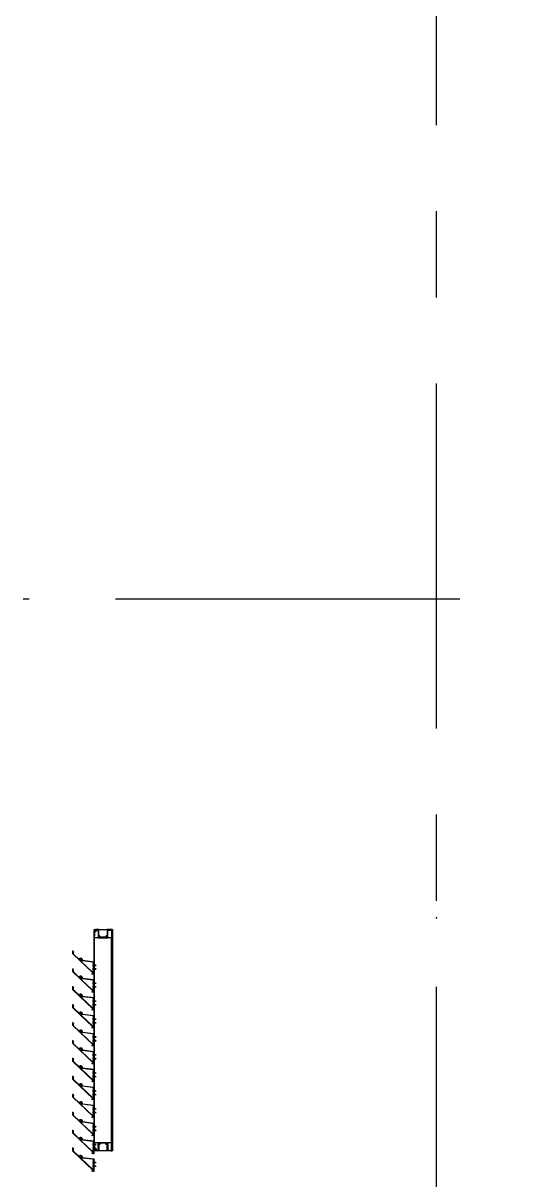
# Model space of a CAD drawing. Header units: millimetres. Extents: x 652937 to 1670132, y 1473552 to 2851037.
# Drawn here: x 752758 to 754557, y 1539965 to 1544159 of the extents above; entities that cross this region are included whole.
import ezdxf
from ezdxf.enums import TextEntityAlignment as Align

# ---------------------------------------------------------------- set-up
doc = ezdxf.new("R2010")
doc.units = ezdxf.units.MM
doc.linetypes.add('CENTER', pattern=[50.8, 31.75, -6.35, 6.35, -6.35])
doc.linetypes.add('TA_GL_005.00000', pattern=[13.75, 5, -1.25, 1.25, -1.25, 5])
for name, color, linetype in [('000 - 0_SYM_DWG_GRID-BUBBLE_MAIN_COLOR_1', 3, 'Continuous'), ('000 - 0_SYM_DWG_GRIDLINE_MAIN_COLOR_251', 251, 'Continuous'), ('010 - ASPG_ACCESSORIES_MAIN_COLOR_1', 1, 'Continuous'), ('010 - ASPG_EXTR_MAIN_COLOR_2', 2, 'Continuous'), ('010 - ASPG_FRAMING_CUT_COLOR_4', 4, 'Continuous'), ('010 - ASPG_FRAMING_HATCH_', 251, 'Continuous'), ('010 - ASPG_FRAMING_MAIN_COLOR_2', 2, 'Continuous'), ('010 - ASPG_FRAMING_SUB_COLOR_2', 1, 'Continuous'), ('010 - ASPG_FRAMING_WIPEOUT_', 250, 'Continuous'), ('BOLT & SCREW', 251, 'Continuous'), ('Center Line', 1, 'CENTER')]:
    doc.layers.add(name, color=color, linetype=linetype)
doc.layers.add('010 - ASPG_EXTR_DEF_SUB', color=250, linetype='Continuous', plot=False)
doc.layers.add('12-GRID', color=1, linetype='CENTER', lineweight=13)
doc.layers.add('SCREW', color=8, linetype='Continuous', lineweight=5)
doc.styles.add('Arial', font='arial.ttf')
doc.styles.add('TA', font='', dxfattribs={"height": 4.5})
doc.styles.get('TA').set_extended_font_data('Cordia New')

# ---------------------------------------------------------------- blocks, each defined once
blk = doc.blocks.new('*U9146')
at = {"layer": '000 - 0_SYM_DWG_GRIDLINE_MAIN_COLOR_251', "linetype": 'ByBlock', "ltscale": 5}
blk.add_line((30, 0), (-372.229, 0), dxfattribs=at)
at = {"layer": '000 - 0_SYM_DWG_GRIDLINE_MAIN_COLOR_251', "color": 0}
blk.add_point((0, 0), dxfattribs=at)
at = {"style": 'TA', "flags": 1}
blk.add_attdef('LOCATION', (6, -6), '', height=4.5, rotation=270, dxfattribs=at)
at = {"layer": '000 - 0_SYM_DWG_GRID-BUBBLE_MAIN_COLOR_1', "style": 'Arial'}
blk.add_attdef('GRID-HEAD', text='', height=4, rotation=270, dxfattribs=at).set_placement((56.875, 0), align=Align.MIDDLE_CENTER)
blk = doc.blocks.new('*U9153')
at = {"layer": '000 - 0_SYM_DWG_GRIDLINE_MAIN_COLOR_251', "linetype": 'ByBlock', "ltscale": 5}
blk.add_line((30, 0), (-526.696, 0), dxfattribs=at)
at = {"layer": '000 - 0_SYM_DWG_GRIDLINE_MAIN_COLOR_251', "color": 3}
blk.add_point((-496.696, 0), dxfattribs=at)
at = {"style": 'TA', "flags": 1}
blk.add_attdef('LOCATION', (6, -6), '', height=4.5, rotation=270, dxfattribs=at)
at = {"layer": '000 - 0_SYM_DWG_GRID-BUBBLE_MAIN_COLOR_1', "style": 'Arial'}
blk.add_attdef('GRID-HEAD', text='', height=4, rotation=270, dxfattribs=at).set_placement((98.128, 0), align=Align.MIDDLE_CENTER)
blk = doc.blocks.new('W-1-PP18-ST_ENT3_REV02_20260413-040446_PP18_ENT_3_Y_DIMS')
at = {"layer": '000 - 0_SYM_DWG_GRIDLINE_MAIN_COLOR_251', "linetype": 'TA_GL_005.00000'}
for name, p, xscale, yscale, zscale, rotation in [('*U9146', (20750, 1155.8), 50.00000000000017, 50.00000000000017, 50.00000000000017, 90), ('*U9153', (-4084.8, 0), 50.00000000000004, 50.00000000000004, 50.00000000000004, 180)]:
    blk.add_blockref(name, p, dxfattribs=dict(at, xscale=xscale, yscale=yscale, zscale=zscale, rotation=rotation))
blk = doc.blocks.new('W-1-PP18-ST_ENT3_REV02_20260413-050421_PP18_ENT3_MAIN_PLAN')
at = {"color": 6}
blk.add_blockref('W-1-PP18-ST_ENT3_REV02_20260413-040446_PP18_ENT_3_Y_DIMS', (0, 0), dxfattribs=at)
blk = doc.blocks.new('*U9351')
at = {"layer": '12-GRID', "color": 8, "linetype": 'CENTER'}
for p, q in [((0, -6.2), (0, 2.2)), ((-4.2, -2), (4.2, -2))]:
    blk.add_line(p, q, dxfattribs=at)
at = {"layer": 'BOLT & SCREW'}
for p, q in [((-0.6, -1.8), (-1.8, -1.6)), ((-0.6, -2.2), (-1.8, -2.4)), ((-0.5, -1.8), (-0.9, -1.6)), ((-0.5, -2.2), (-0.9, -2.4)), ((-0.2, -1.4), (-0.4, -0.2)), ((-0.2, -1.5), (-0.4, -1.1)), ((-0.2, -2.5), (-0.4, -2.9)), ((-0.2, -2.6), (-0.4, -3.8)), ((0.2, -1.4), (0.4, -0.2)), ((0.2, -1.5), (0.4, -1.1)), ((0.4, -2.9), (0.2, -2.5)), ((0.2, -2.6), (0.4, -3.8)), ((0.5, -1.8), (0.9, -1.6)), ((0.5, -2.2), (0.9, -2.4)), ((0.6, -1.8), (1.8, -1.6)), ((0.6, -2.2), (1.8, -2.4))]:
    blk.add_line(p, q, dxfattribs=at)
for points in [[(-1.8, -1.6), (-0.9, -1.6, 0.414214), (-0.4, -1.1), (-0.4, -0.2), (0.4, -0.2), (0.4, -1.1, 0.414214), (0.9, -1.6), (1.8, -1.6), (1.8, -2.4), (0.9, -2.4, 0.414214), (0.4, -2.9), (0.4, -3.8), (-0.4, -3.8), (-0.4, -2.9, 0.414214), (-0.9, -2.4), (-1.8, -2.4)], [(0.2, -2.5, -0.414214), (0.5, -2.2), (0.6, -2.2), (0.6, -1.8), (0.5, -1.8, -0.414214), (0.2, -1.5), (0.2, -1.4), (-0.2, -1.4), (-0.2, -1.5, -0.414214), (-0.5, -1.8), (-0.6, -1.8), (-0.6, -2.2), (-0.5, -2.2, -0.414214), (-0.2, -2.5), (-0.2, -2.6), (0.2, -2.6)]]:
    blk.add_lwpolyline(points, format="xyb", close=True, dxfattribs=at)
blk.add_circle((0, -2), 3.5, dxfattribs=at)
blk = doc.blocks.new('000_ASPG_TYP_FILES_20260218-010703_FRAME_EXTR_')
at = {"layer": '010 - ASPG_FRAMING_HATCH_'}
h = blk.add_hatch(dxfattribs=at)
h.set_pattern_fill('ANSI32', color=256, scale=0.1, angle=180)
edge = h.paths.add_edge_path()
edge.add_line((2, 16), (2, 2))
edge.add_line((2, 2), (39.7, 2))
edge.add_arc((39.7, 1.7), 0.3, 0, 90, ccw=False)
edge.add_line((40, 1.7), (40, 0.3))
edge.add_arc((39.7, 0.3), 0.3, -90, 0, ccw=False)
edge.add_line((39.7, 0), (0.3, 0))
edge.add_arc((0.3, 0.3), 0.3, 180, 270, ccw=False)
edge.add_line((0, 0.3), (0, 17.7))
edge.add_arc((0.3, 17.7), 0.3, 90, 180, ccw=False)
edge.add_line((0.3, 18), (22.6, 18))
edge.add_arc((22.6, 18.5), 0.5, 270, 380.2095)
edge.add_arc((26.2, 19.8), 3.35, 182.0638, 200.2095, ccw=False)
edge.add_arc((23.6, 19.7), 0.76, 2.0638, 182.0638, ccw=False)
edge.add_arc((26.2, 19.8), 1.83, 182.0638, 447.9362)
edge.add_arc((26.3, 22.4), 0.76, 87.9362, 267.9362, ccw=False)
edge.add_arc((26.2, 19.8), 3.35, 69.7905, 87.9362, ccw=False)
edge.add_arc((27.5, 23.4), 0.5, 249.7905, 360)
edge.add_line((28, 23.4), (28, 26.7))
edge.add_line((28, 26.7), (28.5, 27.2))
edge.add_line((28.5, 27.2), (28, 27.7))
edge.add_line((28, 27.7), (28, 38.6))
edge.add_line((28, 38.6), (28.5, 39.1))
edge.add_line((28.5, 39.1), (28, 39.6))
edge.add_line((28, 39.6), (28, 42.9))
edge.add_arc((27.5, 42.9), 0.5, 0, 110.2095)
edge.add_arc((26.2, 46.5), 3.35, 272.0638, 290.2095, ccw=False)
edge.add_arc((26.3, 43.9), 0.76, 92.0638, 272.0638, ccw=False)
edge.add_arc((26.2, 46.5), 1.83, 272.0638, 537.9362)
edge.add_arc((23.6, 46.6), 0.76, 177.9362, 357.9362, ccw=False)
edge.add_arc((26.2, 46.5), 3.35, 159.7905, 177.9362, ccw=False)
edge.add_arc((22.6, 47.8), 0.5, 339.7905, 450)
edge.add_line((22.6, 48.3), (0.3, 48.3))
edge.add_arc((0.3, 48.6), 0.3, 180, 270, ccw=False)
edge.add_line((0, 48.6), (0, 60))
edge.add_arc((0.3, 60), 0.3, 90, 180, ccw=False)
edge.add_line((0.3, 60.3), (5, 60.3))
edge.add_line((5, 60.3), (5, 65))
edge.add_arc((5.3, 65), 0.3, 90, 180, ccw=False)
edge.add_line((5.3, 65.3), (30, 65.3))
edge.add_line((30, 65.3), (30, 63.6))
edge.add_arc((29.7, 63.6), 0.3, -90, 0, ccw=False)
edge.add_line((29.7, 63.3), (7.3, 63.3))
edge.add_arc((7.3, 63), 0.3, 90, 180)
edge.add_line((7, 63), (7, 58.3))
edge.add_line((7, 58.3), (2.3, 58.3))
edge.add_arc((2.3, 58), 0.3, 90, 180)
edge.add_line((2, 58), (2, 50.6))
edge.add_arc((2.3, 50.6), 0.3, 180, 270)
edge.add_line((2.3, 50.3), (29.7, 50.3))
edge.add_arc((29.7, 50), 0.3, 0, 90, ccw=False)
edge.add_line((30, 50), (30, 26.7))
edge.add_line((30, 26.7), (30, 16.3))
edge.add_arc((29.7, 16.3), 0.3, -90, 0, ccw=False)
edge.add_line((29.7, 16), (2, 16))
at = {"layer": '010 - ASPG_FRAMING_CUT_COLOR_4'}
blk.add_lwpolyline([(2, 16), (2, 2), (39.7, 2, -0.414214), (40, 1.7), (40, 0.3, -0.414214), (39.7, 0), (0.3, 0, -0.414214), (0, 0.3), (0, 17.7, -0.414214), (0.3, 18), (22.6, 18, 0.52173), (23, 18.7, -0.079342), (22.8, 19.7, -1), (24.3, 19.8, 2.296346), (26.2, 21.7, -1), (26.3, 23.2, -0.079342), (27.3, 23, 0.52173), (28, 23.4), (28, 26.7), (28.5, 27.2), (28, 27.7), (28, 38.6), (28.5, 39.1), (28, 39.6), (28, 42.9, 0.52173), (27.3, 43.3, -0.079342), (26.3, 43.1, -1), (26.2, 44.6, 2.296346), (24.3, 46.5, -1), (22.8, 46.6, -0.079342), (23, 47.6, 0.52173), (22.6, 48.3), (0.3, 48.3, -0.414214), (0, 48.6), (0, 60, -0.414214), (0.3, 60.3), (5, 60.3), (5, 65, -0.414214), (5.3, 65.3), (30, 65.3), (30, 63.6, -0.414214), (29.7, 63.3), (7.3, 63.3, 0.414214), (7, 63), (7, 58.3), (2.3, 58.3, 0.414214), (2, 58), (2, 50.6, 0.414214), (2.3, 50.3), (29.7, 50.3, -0.414214), (30, 50), (30, 26.7), (30, 16.3, -0.414214), (29.7, 16)], format="xyb", close=True, dxfattribs=at)
for p in [(26.2, 48.5), (26.2, 21.8)]:
    blk.add_blockref('*U9351', p)
blk = doc.blocks.new('PZG35-9D5')
at = {"layer": 'Center Line'}
blk.add_line((0, 3.7), (0, -10.5), dxfattribs=at)
at = {"layer": 'SCREW', "color": 8}
for p, q in [((-1.4, 0), (-1.4, -1.1)), ((1.4, 0), (1.4, -0.6)), ((-1.9, -1.4), (1.9, -0.9)), ((-1.9, -1.4), (-1.4, -1.1)), ((-1.9, -1.4), (-1.4, -1.7)), ((-1.9, -2.7), (1.9, -2.2)), ((-1.9, -2.7), (-1.4, -2.4)), ((-1.9, -2.7), (-1.4, -3)), ((-1.9, -4), (-1.4, -3.7)), ((-1.9, -4), (-1, -3.9)), ((-1.9, -4), (-1.4, -4.3)), ((-1.4, -1.1), (1.4, -0.6)), ((-1.4, -1.7), (1.4, -1.2)), ((-1.4, -1.7), (-1.4, -2.4)), ((-1.4, -2.4), (1.4, -1.9)), ((-1.4, -3), (1.4, -2.5)), ((-1.4, -3), (-1.4, -3.7)), ((-1.4, -3.7), (-0.8, -3.6)), ((-1.4, -4.3), (-1.4, -8.1)), ((-1.4, -4.3), (-1.2, -4.3)), ((0, -9.5), (-1.4, -8.1)), ((0, -9.5), (1.4, -8.1)), ((0.6, -3.3), (1.4, -3.2)), ((0.7, -3.7), (1.9, -3.5)), ((0.7, -3.9), (1.4, -3.8)), ((0.7, -4.6), (1.4, -4.5)), ((0.7, -5), (1.9, -4.8)), ((0.7, -5.2), (1.4, -5.1)), ((1.9, -0.9), (1.4, -0.6)), ((1.9, -0.9), (1.4, -1.2)), ((1.4, -1.2), (1.4, -1.9)), ((1.9, -2.2), (1.4, -1.9)), ((1.9, -2.2), (1.4, -2.5)), ((1.4, -2.5), (1.4, -3.2)), ((1.9, -3.5), (1.4, -3.2)), ((1.9, -3.5), (1.4, -3.8)), ((1.4, -3.8), (1.4, -4.5)), ((1.9, -4.8), (1.4, -4.5)), ((1.9, -4.8), (1.4, -5.1)), ((1.4, -5.1), (1.4, -8.1))]:
    blk.add_line(p, q, dxfattribs=at)
blk.add_lwpolyline([(0, -9.5), (0.7, -5.2), (0.7, -3.6, 0.417657), (0.4, -3.3, 0.108102), (-0.8, -3.6), (-1.4, -4.7)], format="xyb", dxfattribs=at)
blk = doc.blocks.new('*U9352')
at = {"layer": 'SCREW', "color": 6}
blk.add_lwpolyline([(3, 1.8, 0.09906), (0.8, 2.5), (0.8, 2.3), (-0.8, 2.3), (-0.8, 2.5, 0.09906), (-3, 1.8, 0.266588), (-3.5, 1), (-3.5, 0.2, 0.414214), (-3.3, 0), (3.3, 0, 0.414214), (3.5, 0.2), (3.5, 1, 0.266588)], format="xyb", close=True, dxfattribs=at)
at = {"layer": 'SCREW'}
blk.add_blockref('PZG35-9D5', (0, 0), dxfattribs=at)
blk = doc.blocks.new('*U9355')
blk.add_point((0, 0))
at = {"layer": '010 - ASPG_ACCESSORIES_MAIN_COLOR_1'}
blk.add_lwpolyline([(-39.7, -0.6, 0.414214), (-40, -0.9), (-40, -7.4, 0.57735), (-39.7, -7.6), (-36.6, -5.8, 0.767327), (-36.8, -5.3), (-37.9, -5.3, -0.414214), (-38.2, -5), (-38.2, -2.8, -0.414214), (-38, -2.6), (-32.2, -2.6, -0.388879), (-32, -2.8), (-31.8, -4.3, 0.388879), (-31.3, -4.8), (-30.3, -4.8, 0.414214), (-30, -4.5), (-30, -2.9, -0.414214), (-29.7, -2.6), (0.4, -2.6, -0.378969), (3.4, -5.2), (8, -42.5, 0.446593), (11.6, -45.1, -0.489802), (16.1, -48.7), (16.1, -49.4, -0.18248), (15.8, -50, -0.267949), (15.3, -50.2, 1.122115), (15.1, -52.3, 0.405004), (18.1, -49.4), (18.1, -48.7, 0.489805), (11.2, -43.1, -0.446597), (9.9, -42.3), (4.9, -0.8, 0.364176), (4.6, -0.6)], format="xyb", close=True, dxfattribs=at)
at = {"layer": '010 - ASPG_EXTR_DEF_SUB'}
for p in [(-40, -0.5), (43.4, -76.9), (43.4, -77.5)]:
    blk.add_point(p, dxfattribs=at)
at = {"layer": '010 - ASPG_EXTR_MAIN_COLOR_2'}
blk.add_lwpolyline([(11.4, -48.2), (11.5, -47.4), (12.2, -47.6), (12.3, -46.8, -0.535538), (14.2, -49.2, 0.991572), (15.7, -49.6, 1.157025), (8.8, -48.8, -0.688558), (8.3, -49), (-17.1, -22.2), (-32.3, -6.1), (-32.3, -2.9, 0.414312), (-32.6, -2.6), (-37.5, -2.6, 0.414116), (-37.8, -2.9), (-37.8, -4.3, 0.414214), (-37.5, -4.6), (-36, -4.6, -0.205895), (-35.8, -4.7), (33.2, -77.5), (43.1, -77.5, 0.668179), (43.4, -77), (40.5, -74.2, 0.668179), (40, -74.4), (40, -76), (33.9, -76), (11.9, -52.8, -0.558354), (12.1, -52, 0.766275), (12, -50.4, -0.438583), (10.7, -48.1)], format="xyb", close=True, dxfattribs=at)
at = {"layer": 'SCREW', "rotation": 180}
for p in [(-21.6, -2.5), (-8.2, -2.5)]:
    blk.add_blockref('*U9352', p, dxfattribs=at)
blk = doc.blocks.new('*U6179')
blk.add_wipeout([(803, 4), (0, 4), (0, 69.3), (803, 69.3)]).dxf.layer = '010 - ASPG_FRAMING_WIPEOUT_'
at = {"color": 1}
blk.add_point((0, 69.5), dxfattribs=at)
at = {"layer": '010 - ASPG_FRAMING_MAIN_COLOR_2'}
blk.add_lwpolyline([(773, 69.3), (30, 69.3), (30, 6), (773, 6)], close=True, dxfattribs=at)
at = {"layer": '010 - ASPG_FRAMING_SUB_COLOR_2'}
for points in [[(803, 4), (0, 4), (0, 69.3), (803, 69.3)], [(0, 2), (0, 4), (803, 4), (803, 2)]]:
    blk.add_lwpolyline(points, close=True, dxfattribs=at)
at = {"color": 1, "xscale": -1, "rotation": 180}
for p in [(-33.8, 69.3), (31.2, 69.3), (96.2, 69.3), (161.2, 69.3), (226.2, 69.3), (291.2, 69.3), (356.2, 69.3), (421.2, 69.3), (486.2, 69.3), (551.2, 69.3), (616.2, 69.3), (681.2, 69.3)]:
    blk.add_blockref('*U9355', p, dxfattribs=at)
blk.add_blockref('000_ASPG_TYP_FILES_20260218-010703_FRAME_EXTR_', (0, 4))
at = {"xscale": -1}
blk.add_blockref('000_ASPG_TYP_FILES_20260218-010703_FRAME_EXTR_', (803, 4), dxfattribs=at)

msp = doc.modelspace()

# ---------------------------------------------------------------- block references
at = {"color": 6, "rotation": 180}
msp.add_blockref('W-1-PP18-ST_ENT3_REV02_20260413-050421_PP18_ENT3_MAIN_PLAN', (775008.1769, 1542070.4203), dxfattribs=at)

# ---------------------------------------------------------------- next in the draw order: block references
at = {"rotation": 90}
msp.add_blockref('*U6179', (753084.9519, 1540069.8602), dxfattribs=at)

doc.saveas('drawing.dxf')
